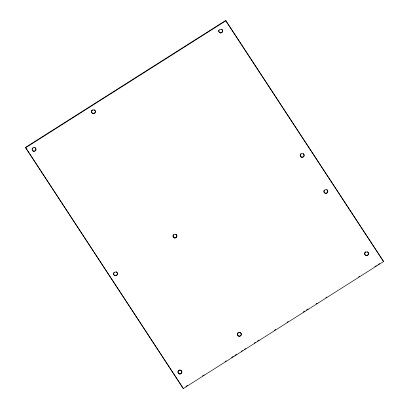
<?xml version="1.0" encoding="UTF-8"?>
<svg xmlns="http://www.w3.org/2000/svg" width="409" height="409" viewBox="0 0 409 409"><rect width="100%" height="100%" fill="white"/><g stroke="black" fill="none" stroke-linecap="round" stroke-linejoin="round"><path stroke-width="0.61" d="M25.46 147.429L225.686 20.45L383.412 261.198L383.54 261.571L183.314 388.55L25.46 147.429L183.314 388.55M25.588 147.802L225.819 20.818L225.686 20.45M185.875 386.474L187.491 385.447M202.562 375.891L204.173 374.869M225.165 361.556L226.243 360.871M231.627 357.461L233.237 356.433M234.853 355.411L236.468 354.388M241.315 351.316L242.389 350.631M244.541 349.266L245.62 348.586M254.229 343.12L255.308 342.44M257.46 341.075L259.076 340.048M274.148 330.492L275.763 329.47M287.062 322.302L288.14 321.617M303.212 312.062L304.828 311.034M306.443 310.012L308.054 308.989M316.131 303.867L317.205 303.187M325.82 297.721L326.893 297.041M358.652 276.903L359.726 276.218M374.797 266.663L376.413 265.635M378.028 264.613L379.644 263.59M225.819 20.818L383.54 261.571M367.359 251.745A1.927 1.866 -19.4 0 1 367.676 254.93A1.927 1.866 -19.4 0 1 364.624 253.79M364.624 253.202A1.927 1.866 -19.4 0 1 364.854 252.552M365.022 252.307A1.927 1.866 -19.4 0 1 365.16 252.159M365.441 251.924A1.927 1.866 -19.4 0 1 365.764 251.745M181.059 370.349A1.927 1.866 -19.4 0 1 180.548 373.565A1.927 1.866 -19.4 0 1 177.956 371.582M178.125 371.05A1.927 1.866 -19.4 0 1 178.293 370.769M178.539 370.493A1.927 1.866 -19.4 0 1 178.718 370.344M179.352 370.033A1.927 1.866 -19.4 0 1 180.568 370.079M240.579 332.711A1.927 1.866 -19.4 0 1 240.277 335.728A1.927 1.866 -19.4 0 1 237.424 334.603M237.419 333.759A1.927 1.866 -19.4 0 1 237.701 333.125M237.839 332.941A1.927 1.866 -19.4 0 1 238.053 332.727M238.662 332.379A1.927 1.866 -19.4 0 1 238.892 332.312M239.786 332.312A1.927 1.866 -19.4 0 1 240.282 332.507M327.502 190.395A1.927 1.866 -19.4 0 1 325.953 193.12A1.927 1.866 -19.4 0 1 323.928 190.783M324.127 190.328A1.927 1.866 -19.4 0 1 324.388 189.986M326.643 189.566A1.927 1.866 -19.4 0 1 326.985 189.771M327.226 189.991A1.927 1.866 -19.4 0 1 327.404 190.226M303.217 153.585A1.927 1.866 -19.4 0 1 303.831 155.962A1.927 1.866 -19.4 0 1 301.479 156.923A1.927 1.866 -19.4 0 1 300.237 154.796M300.405 154.331A1.927 1.866 -19.4 0 1 300.62 153.999M300.83 153.784A1.927 1.866 -19.4 0 1 301.096 153.579M221.806 29.254A1.927 1.866 -19.4 0 1 222.245 31.738A1.927 1.866 -19.4 0 1 219.735 32.434A1.927 1.866 -19.4 0 1 218.856 30.067M94.893 110.225A1.927 1.866 -19.4 0 1 94.811 112.685A1.927 1.866 -19.4 0 1 92.306 113.002A1.927 1.866 -19.4 0 1 91.688 110.629M91.82 110.404A1.927 1.866 -19.4 0 1 91.969 110.22M92.24 109.975A1.927 1.866 -19.4 0 1 92.495 109.806M94.387 109.811A1.927 1.866 -19.4 0 1 94.683 110.021M34.826 147.45A1.927 1.866 -19.4 0 1 35.174 150.568A1.927 1.866 -19.4 0 1 32.106 149.668M32.112 148.666A1.927 1.866 -19.4 0 1 32.275 148.273M32.935 147.572A1.927 1.866 -19.4 0 1 33.17 147.444M116.197 271.786A1.927 1.866 -19.4 0 1 117.25 274.153A1.927 1.866 -19.4 0 1 114.832 275.313A1.927 1.866 -19.4 0 1 113.61 273.023M113.912 272.435A1.927 1.866 -19.4 0 1 114.131 272.184M176.34 234.567A1.927 1.866 -19.4 0 1 175.333 237.644A1.927 1.866 -19.4 0 1 173.033 235.39M173.206 234.96A1.927 1.866 -19.4 0 1 173.503 234.561M175.788 234.153A1.927 1.866 -19.4 0 1 176.069 234.326M366.26 255.661A1.927 1.866 -19.4 0 0 368.478 253.197A1.927 1.866 -19.4 0 0 365.222 252.598A1.927 1.866 -19.4 0 0 366.26 255.661M179.592 374.046A1.927 1.866 -19.4 0 0 181.811 371.582A1.927 1.866 -19.4 0 0 178.549 370.983A1.927 1.866 -19.4 0 0 179.592 374.046M239.035 336.346A1.927 1.866 -19.4 0 0 241.254 333.882A1.927 1.866 -19.4 0 0 237.992 333.284A1.927 1.866 -19.4 0 0 239.035 336.346M325.518 193.467A1.927 1.866 -19.4 0 0 327.737 191.003A1.927 1.866 -19.4 0 0 324.475 190.405A1.927 1.866 -19.4 0 0 325.518 193.467M301.857 157.358A1.927 1.866 -19.4 0 0 304.076 154.893A1.927 1.866 -19.4 0 0 300.814 154.295A1.927 1.866 -19.4 0 0 301.857 157.358M220.369 32.971A1.927 1.866 -19.4 0 0 222.588 30.506A1.927 1.866 -19.4 0 0 219.326 29.908A1.927 1.866 -19.4 0 0 220.369 32.971M93.14 113.656A1.927 1.866 -19.4 0 0 95.358 111.192A1.927 1.866 -19.4 0 0 92.097 110.594A1.927 1.866 -19.4 0 0 93.14 113.656M33.696 151.35A1.927 1.866 -19.4 0 0 35.915 148.886A1.927 1.866 -19.4 0 0 32.659 148.288A1.927 1.866 -19.4 0 0 33.696 151.35M115.19 275.738A1.927 1.866 -19.4 0 0 117.409 273.273A1.927 1.866 -19.4 0 0 114.147 272.675A1.927 1.866 -19.4 0 0 115.19 275.738M174.633 238.043A1.927 1.866 -19.4 0 0 176.852 235.579A1.927 1.866 -19.4 0 0 173.59 234.981A1.927 1.866 -19.4 0 0 174.633 238.043"/></g></svg>
